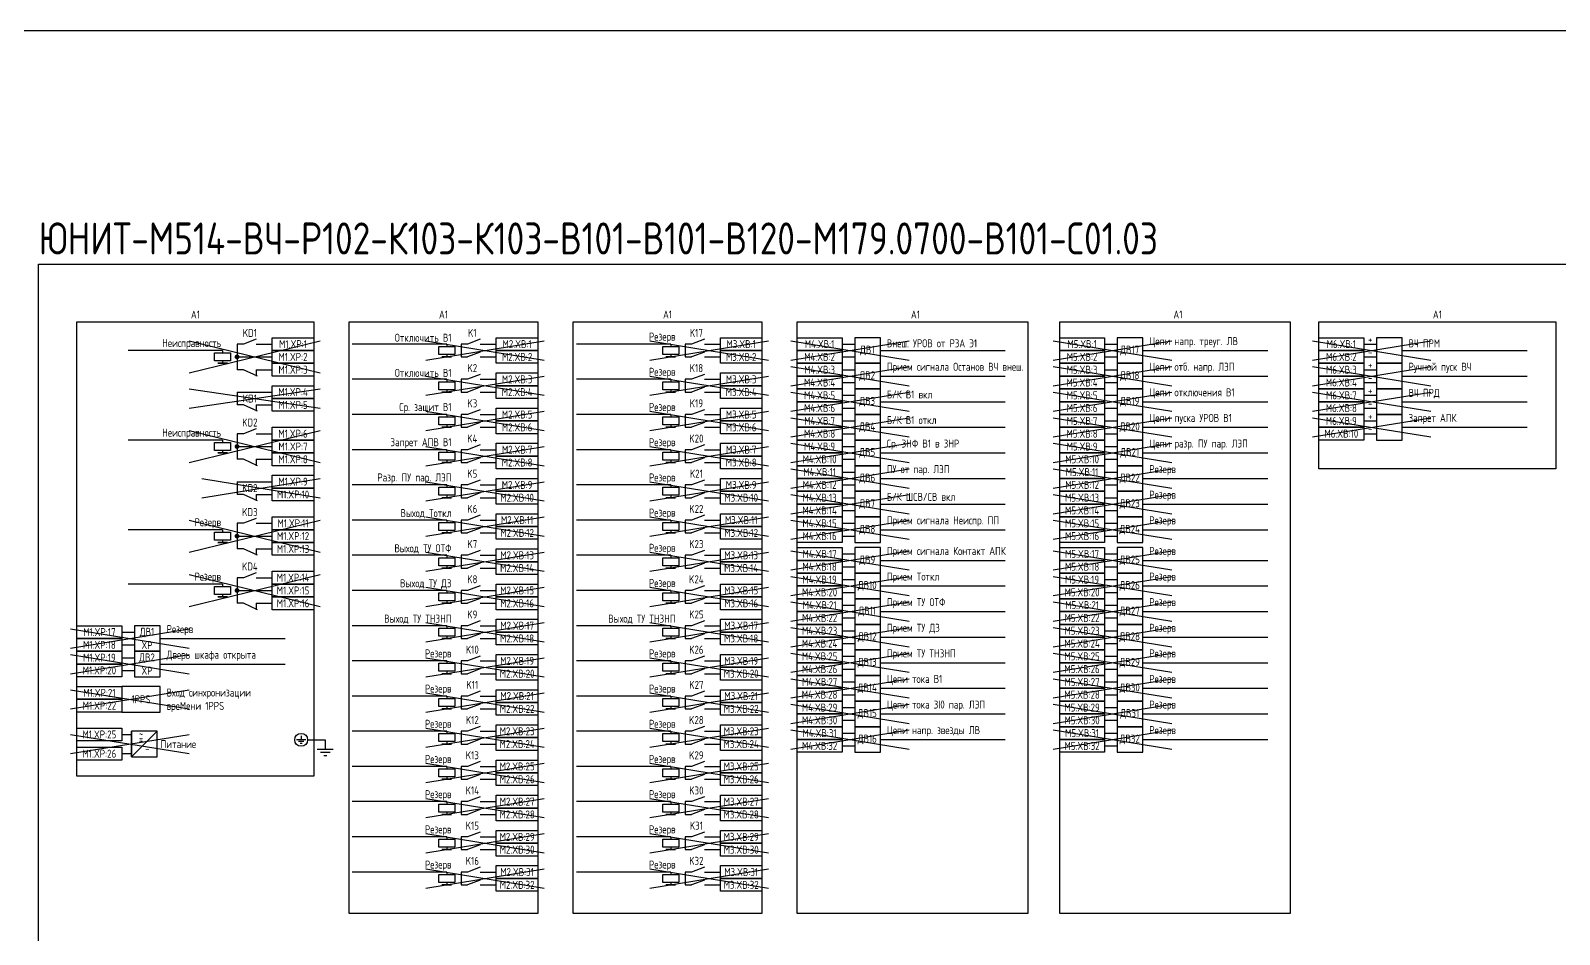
# Model space of a CAD drawing. Header units: millimetres. Extents: x -863 to 2106, y -90 to 586.
# Drawn here: x -2.5 to 475.1, y 303.5 to 586 of the extents above; entities that cross this region are included whole.
import ezdxf

# ---------------------------------------------------------------- set-up
doc = ezdxf.new("R2010")
doc.units = ezdxf.units.MM
doc.styles.add('Gost_type_A', font='GOST_0.TTF')

# ---------------------------------------------------------------- blocks, each defined once
blk = doc.blocks.new('POINT')
at = {"const_width": 0.75}
blk.add_lwpolyline([(-0.375, 0, 1), (0.375, 0, 1)], format="xyb", close=True, dxfattribs=at)

msp = doc.modelspace()

# ---------------------------------------------------------------- linework, layer by layer
at = {"color": 6}
for p, q in [((47, 489), (88, 479)), ((47, 479), (88, 489)), ((121, 489), (158, 483)), ((121, 483), (158, 489)), ((235, 489), (272, 483)), ((235, 483), (272, 489)), ((317, 489), (354, 483)), ((317, 483), (354, 489)), ((398, 489), (435, 483)), ((398, 483), (435, 489)), ((121, 478), (158, 472)), ((121, 472), (158, 478)), ((235, 481), (272, 475)), ((235, 475), (272, 481)), ((317, 481), (354, 475)), ((317, 475), (354, 481)), ((47, 474), (88, 468)), ((47, 468), (88, 474)), ((235, 473), (272, 467)), ((235, 467), (272, 473)), ((317, 473), (354, 467)), ((317, 467), (354, 473)), ((398, 473), (435, 467)), ((398, 467), (435, 473)), ((121, 467), (158, 461)), ((121, 461), (158, 467)), ((235, 465), (272, 459)), ((235, 459), (272, 465)), ((317, 465), (354, 459)), ((317, 459), (354, 465)), ((398, 465), (435, 459)), ((398, 459), (435, 465)), ((47, 461), (88, 451)), ((47, 451), (88, 461)), ((121, 456), (158, 450)), ((121, 450), (158, 456)), ((235, 457), (272, 451)), ((235, 451), (272, 457)), ((317, 457), (354, 451)), ((317, 451), (354, 457)), ((235, 449), (272, 443)), ((235, 443), (272, 449)), ((121, 445), (158, 439)), ((121, 439), (158, 445)), ((235, 441), (272, 435)), ((235, 435), (272, 441)), ((47, 433), (88, 423)), ((47, 423), (88, 433)), ((121, 434), (158, 428)), ((121, 428), (158, 434)), ((235, 433), (272, 427)), ((235, 427), (272, 433)), ((121, 423), (158, 417)), ((121, 417), (158, 423)), ((235, 423.42), (272, 417.42)), ((235, 417.42), (272, 423.42)), ((47, 416), (88, 406)), ((47, 406), (88, 416)), ((121, 412), (158, 406)), ((121, 406), (158, 412)), ((235, 415.42), (272, 409.42)), ((235, 409.42), (272, 415.42)), ((235, 407.42), (272, 401.42)), ((235, 401.42), (272, 407.42)), ((121, 401), (158, 395)), ((121, 395), (158, 401)), ((235, 399.42), (272, 393.42)), ((235, 393.42), (272, 399.42)), ((10, 391), (47, 385)), ((10, 385), (47, 391)), ((235, 391.42), (272, 385.42)), ((235, 385.42), (272, 391.42)), ((235, 383.42), (272, 377.42)), ((235, 377.42), (272, 383.42)), ((235, 375.42), (272, 369.42)), ((235, 369.42), (272, 375.42)), ((10, 366), (47, 360)), ((10, 360), (47, 366)), ((235, 367.42), (272, 361.42)), ((235, 361.42), (272, 367.42))]:
    msp.add_line(p, q, dxfattribs=at)
at = {"ltscale": 1.08}
for p, q in [((64, 488), (62, 488)), ((62, 488), (62, 480)), ((68, 488), (73, 488)), ((134, 488), (132, 488)), ((132, 488), (132, 484)), ((138, 488), (143, 488)), ((204, 488), (202, 488)), ((202, 488), (202, 484)), ((208, 488), (213, 488)), ((62, 484), (73, 484)), ((132, 484), (134, 484)), ((138, 484), (143, 484)), ((202, 484), (204, 484)), ((208, 484), (213, 484)), ((64, 480), (62, 480)), ((68, 480), (73, 480)), ((62, 473), (73, 473)), ((134, 477), (132, 477)), ((132, 477), (132, 473)), ((132, 473), (134, 473)), ((138, 477), (143, 477)), ((138, 473), (143, 473)), ((204, 477), (202, 477)), ((202, 477), (202, 473)), ((202, 473), (204, 473)), ((208, 477), (213, 477)), ((208, 473), (213, 473)), ((64, 469), (62, 469)), ((68, 469), (73, 469)), ((134, 466), (132, 466)), ((132, 466), (132, 462)), ((138, 466), (143, 466)), ((204, 466), (202, 466)), ((202, 466), (202, 462)), ((208, 466), (213, 466)), ((64, 460), (62, 460)), ((62, 460), (62, 452)), ((68, 460), (73, 460)), ((132, 462), (134, 462)), ((138, 462), (143, 462)), ((202, 462), (204, 462)), ((208, 462), (213, 462)), ((62, 456), (73, 456)), ((134, 455), (132, 455)), ((132, 455), (132, 451)), ((138, 455), (143, 455)), ((204, 455), (202, 455)), ((202, 455), (202, 451)), ((208, 455), (213, 455)), ((64, 452), (62, 452)), ((68, 452), (73, 452)), ((132, 451), (134, 451)), ((138, 451), (143, 451)), ((202, 451), (204, 451)), ((208, 451), (213, 451)), ((62, 445), (73, 445)), ((64, 441), (62, 441)), ((68, 441), (73, 441)), ((134, 444), (132, 444)), ((132, 444), (132, 440)), ((132, 440), (134, 440)), ((138, 444), (143, 444)), ((138, 440), (143, 440)), ((204, 444), (202, 444)), ((202, 444), (202, 440)), ((202, 440), (204, 440)), ((208, 444), (213, 444)), ((208, 440), (213, 440)), ((64, 432), (62, 432)), ((62, 432), (62, 424)), ((68, 432), (73, 432)), ((134, 433), (132, 433)), ((132, 433), (132, 429)), ((138, 433), (143, 433)), ((204, 433), (202, 433)), ((202, 433), (202, 429)), ((208, 433), (213, 433)), ((62, 428), (73, 428)), ((132, 429), (134, 429)), ((138, 429), (143, 429)), ((202, 429), (204, 429)), ((208, 429), (213, 429)), ((64, 424), (62, 424)), ((68, 424), (73, 424)), ((134, 422), (132, 422)), ((132, 422), (132, 418)), ((138, 422), (143, 422)), ((204, 422), (202, 422)), ((202, 422), (202, 418)), ((208, 422), (213, 422)), ((132, 418), (134, 418)), ((138, 418), (143, 418)), ((202, 418), (204, 418)), ((208, 418), (213, 418)), ((64, 415), (62, 415)), ((62, 415), (62, 407)), ((62, 411), (73, 411)), ((68, 415), (73, 415)), ((134, 411), (132, 411)), ((132, 411), (132, 407)), ((138, 411), (143, 411)), ((204, 411), (202, 411)), ((202, 411), (202, 407)), ((208, 411), (213, 411)), ((64, 407), (62, 407)), ((68, 407), (73, 407)), ((132, 407), (134, 407)), ((138, 407), (143, 407)), ((202, 407), (204, 407)), ((208, 407), (213, 407)), ((134, 400), (132, 400)), ((132, 400), (132, 396)), ((138, 400), (143, 400)), ((204, 400), (202, 400)), ((202, 400), (202, 396)), ((208, 400), (213, 400)), ((132, 396), (134, 396)), ((138, 396), (143, 396)), ((202, 396), (204, 396)), ((208, 396), (213, 396)), ((134, 389), (132, 389)), ((132, 389), (132, 385)), ((138, 389), (143, 389)), ((204, 389), (202, 389)), ((202, 389), (202, 385)), ((208, 389), (213, 389)), ((132, 385), (134, 385)), ((138, 385), (143, 385)), ((202, 385), (204, 385)), ((208, 385), (213, 385)), ((134, 378), (132, 378)), ((132, 378), (132, 374)), ((138, 378), (143, 378)), ((204, 378), (202, 378)), ((202, 378), (202, 374)), ((208, 378), (213, 378)), ((132, 374), (134, 374)), ((138, 374), (143, 374)), ((202, 374), (204, 374)), ((208, 374), (213, 374)), ((134, 367), (132, 367)), ((132, 367), (132, 363)), ((132, 363), (134, 363)), ((138, 367), (143, 367)), ((138, 363), (143, 363)), ((204, 367), (202, 367)), ((202, 367), (202, 363)), ((202, 363), (204, 363)), ((208, 367), (213, 367)), ((208, 363), (213, 363)), ((134, 356), (132, 356)), ((132, 356), (132, 352)), ((138, 356), (143, 356)), ((204, 356), (202, 356)), ((202, 356), (202, 352)), ((208, 356), (213, 356)), ((132, 352), (134, 352)), ((138, 352), (143, 352)), ((202, 352), (204, 352)), ((208, 352), (213, 352)), ((134, 345), (132, 345)), ((132, 345), (132, 341)), ((138, 345), (143, 345)), ((204, 345), (202, 345)), ((202, 345), (202, 341)), ((208, 345), (213, 345)), ((132, 341), (134, 341)), ((138, 341), (143, 341)), ((202, 341), (204, 341)), ((208, 341), (213, 341)), ((134, 334), (132, 334)), ((132, 334), (132, 330)), ((132, 330), (134, 330)), ((138, 334), (143, 334)), ((138, 330), (143, 330)), ((204, 334), (202, 334)), ((202, 334), (202, 330)), ((202, 330), (204, 330)), ((208, 334), (213, 334)), ((208, 330), (213, 330)), ((134, 323), (132, 323)), ((132, 323), (132, 319)), ((138, 323), (143, 323)), ((204, 323), (202, 323)), ((202, 323), (202, 319)), ((208, 323), (213, 323)), ((132, 319), (134, 319)), ((138, 319), (143, 319)), ((202, 319), (204, 319)), ((208, 319), (213, 319))]:
    msp.add_line(p, q, dxfattribs=at)
at = {"ltscale": 4.32}
for p, q in [((68, 489.5), (64, 488)), ((138, 489.5), (134, 488)), ((208, 489.5), (204, 488)), ((138, 485.5), (134, 484)), ((208, 485.5), (204, 484)), ((68.39, 478), (64, 480)), ((138, 478.5), (134, 477)), ((208, 478.5), (204, 477)), ((138, 474.5), (134, 473)), ((208, 474.5), (204, 473)), ((68.39, 467), (64, 469)), ((138, 467.5), (134, 466)), ((138, 463.5), (134, 462)), ((208, 467.5), (204, 466)), ((208, 463.5), (204, 462)), ((68, 461.5), (64, 460)), ((138, 456.5), (134, 455)), ((208, 456.5), (204, 455)), ((68.39, 450), (64, 452)), ((138, 452.5), (134, 451)), ((208, 452.5), (204, 451)), ((138, 445.5), (134, 444)), ((208, 445.5), (204, 444)), ((68.39, 439), (64, 441)), ((138, 441.5), (134, 440)), ((208, 441.5), (204, 440)), ((68, 433.5), (64, 432)), ((138, 434.5), (134, 433)), ((138, 430.5), (134, 429)), ((208, 434.5), (204, 433)), ((208, 430.5), (204, 429)), ((68.39, 422), (64, 424)), ((138, 423.5), (134, 422)), ((208, 423.5), (204, 422)), ((68, 416.5), (64, 415)), ((138, 419.5), (134, 418)), ((208, 419.5), (204, 418)), ((138, 412.5), (134, 411)), ((208, 412.5), (204, 411)), ((68.39, 405), (64, 407)), ((138, 408.5), (134, 407)), ((208, 408.5), (204, 407)), ((138, 401.5), (134, 400)), ((208, 401.5), (204, 400)), ((138, 397.5), (134, 396)), ((208, 397.5), (204, 396)), ((138, 390.5), (134, 389)), ((208, 390.5), (204, 389)), ((138, 386.5), (134, 385)), ((208, 386.5), (204, 385)), ((138, 379.5), (134, 378)), ((208, 379.5), (204, 378)), ((138, 375.5), (134, 374)), ((208, 375.5), (204, 374)), ((138, 368.5), (134, 367)), ((208, 368.5), (204, 367)), ((83.45, 364.32), (80.6, 364.32)), ((82.88, 363.75), (81.17, 363.75)), ((82.31, 363.18), (81.74, 363.18)), ((82.03, 365.6), (82.03, 364.32)), ((89.57, 364.32), (89.57, 361.32)), ((138, 364.5), (134, 363)), ((208, 364.5), (204, 363)), ((92.07, 361.32), (87.07, 361.32)), ((91.07, 360.32), (88.07, 360.32)), ((90.07, 359.32), (89.07, 359.32)), ((138, 357.5), (134, 356)), ((138, 353.5), (134, 352)), ((208, 357.5), (204, 356)), ((208, 353.5), (204, 352)), ((138, 346.5), (134, 345)), ((208, 346.5), (204, 345)), ((138, 342.5), (134, 341)), ((208, 342.5), (204, 341)), ((138, 335.5), (134, 334)), ((208, 335.5), (204, 334)), ((138, 331.5), (134, 330)), ((208, 331.5), (204, 330)), ((138, 324.5), (134, 323)), ((138, 320.5), (134, 319)), ((208, 324.5), (204, 323)), ((208, 320.5), (204, 319))]:
    msp.add_line(p, q, dxfattribs=at)
for p, q in [((127.5, 488), (98, 488)), ((127.5, 488), (127.5, 487.25)), ((197.5, 488), (168, 488)), ((197.5, 488), (197.5, 487.25)), ((251, 488), (255, 488)), ((333, 488), (337, 488)), ((414, 488), (418, 488)), ((57.5, 486), (28, 486)), ((57.5, 486), (57.5, 485.25)), ((57.5, 482.75), (57.5, 482)), ((127.5, 484.75), (127.5, 484)), ((197.5, 484.75), (197.5, 484)), ((251, 484), (255, 484)), ((263, 486), (302, 486)), ((333, 484), (337, 484)), ((345, 486), (384, 486)), ((414, 484), (418, 484)), ((426, 486), (465, 486)), ((68, 480), (68, 478)), ((251, 480), (255, 480)), ((263, 478), (302, 478)), ((333, 480), (337, 480)), ((345, 478), (384, 478)), ((414, 480), (418, 480)), ((426, 478), (465, 478)), ((62, 473), (62, 469)), ((127.5, 477), (98, 477)), ((127.5, 477), (127.5, 476.25)), ((127.5, 473.75), (127.5, 473)), ((197.5, 477), (168, 477)), ((197.5, 477), (197.5, 476.25)), ((197.5, 473.75), (197.5, 473)), ((251, 476), (255, 476)), ((333, 476), (337, 476)), ((414, 476), (418, 476)), ((68, 469), (68, 467)), ((251, 472), (255, 472)), ((263, 470), (302, 470)), ((333, 472), (337, 472)), ((345, 470), (384, 470)), ((414, 472), (418, 472)), ((426, 470), (465, 470)), ((127.5, 466), (98, 466)), ((127.5, 466), (127.5, 465.25)), ((197.5, 466), (168, 466)), ((197.5, 466), (197.5, 465.25)), ((251, 468), (255, 468)), ((251, 464), (255, 464)), ((333, 468), (337, 468)), ((333, 464), (337, 464)), ((414, 468), (418, 468)), ((414, 464), (418, 464)), ((127.5, 462.75), (127.5, 462)), ((197.5, 462.75), (197.5, 462)), ((251, 460), (255, 460)), ((263, 462), (302, 462)), ((333, 460), (337, 460)), ((345, 462), (384, 462)), ((414, 460), (418, 460)), ((426, 462), (465, 462)), ((57.5, 458), (28, 458)), ((57.5, 458), (57.5, 457.25)), ((57.5, 454.75), (57.5, 454)), ((127.5, 455), (98, 455)), ((127.5, 455), (127.5, 454.25)), ((197.5, 455), (168, 455)), ((197.5, 455), (197.5, 454.25)), ((251, 456), (255, 456)), ((263, 454), (302, 454)), ((333, 456), (337, 456)), ((345, 454), (384, 454)), ((68, 452), (68, 450)), ((127.5, 451.75), (127.5, 451)), ((197.5, 451.75), (197.5, 451)), ((251, 452), (255, 452)), ((333, 452), (337, 452)), ((62, 445), (62, 441)), ((251, 448), (255, 448)), ((263, 446), (302, 446)), ((333, 448), (337, 448)), ((345, 446), (384, 446)), ((68, 441), (68, 439)), ((127.5, 444), (98, 444)), ((127.5, 444), (127.5, 443.25)), ((127.5, 440.75), (127.5, 440)), ((197.5, 444), (168, 444)), ((197.5, 444), (197.5, 443.25)), ((197.5, 440.75), (197.5, 440)), ((251, 444), (255, 444)), ((251, 440), (255, 440)), ((333, 444), (337, 444)), ((333, 440), (337, 440)), ((251, 436), (255, 436)), ((263, 438), (302, 438)), ((333, 436), (337, 436)), ((345, 438), (384, 438)), ((57.5, 430), (28, 430)), ((57.5, 430), (57.5, 429.25)), ((127.5, 433), (98, 433)), ((127.5, 433), (127.5, 432.25)), ((197.5, 433), (168, 433)), ((197.5, 433), (197.5, 432.25)), ((251, 432), (255, 432)), ((263, 430), (302, 430)), ((333, 432), (337, 432)), ((345, 430), (384, 430)), ((57.5, 426.75), (57.5, 426)), ((127.5, 429.75), (127.5, 429)), ((197.5, 429.75), (197.5, 429)), ((251, 428), (255, 428)), ((333, 428), (337, 428)), ((68, 424), (68, 422)), ((127.5, 422), (98, 422)), ((127.5, 422), (127.5, 421.25)), ((197.5, 422), (168, 422)), ((197.5, 422), (197.5, 421.25)), ((251, 422.42), (255, 422.42)), ((263, 420.42), (302, 420.42)), ((333, 422.42), (337, 422.42)), ((345, 420.42), (384, 420.42)), ((127.5, 418.75), (127.5, 418)), ((197.5, 418.75), (197.5, 418)), ((251, 418.42), (255, 418.42)), ((333, 418.42), (337, 418.42)), ((57.5, 413), (28, 413)), ((57.5, 413), (57.5, 412.25)), ((127.5, 411), (98, 411)), ((127.5, 411), (127.5, 410.25)), ((197.5, 411), (168, 411)), ((197.5, 411), (197.5, 410.25)), ((251, 414.42), (255, 414.42)), ((263, 412.42), (302, 412.42)), ((333, 414.42), (337, 414.42)), ((345, 412.42), (384, 412.42)), ((57.5, 409.75), (57.5, 409)), ((68, 407), (68, 405)), ((127.5, 407.75), (127.5, 407)), ((197.5, 407.75), (197.5, 407)), ((251, 410.42), (255, 410.42)), ((251, 406.42), (255, 406.42)), ((333, 410.42), (337, 410.42)), ((333, 406.42), (337, 406.42)), ((251, 402.42), (255, 402.42)), ((263, 404.42), (302, 404.42)), ((333, 402.42), (337, 402.42)), ((345, 404.42), (384, 404.42)), ((26, 398), (30, 398)), ((127.5, 400), (98, 400)), ((127.5, 400), (127.5, 399.25)), ((127.5, 396.75), (127.5, 396)), ((197.5, 400), (168, 400)), ((197.5, 400), (197.5, 399.25)), ((197.5, 396.75), (197.5, 396)), ((251, 398.42), (255, 398.42)), ((333, 398.42), (337, 398.42)), ((26, 394), (30, 394)), ((38, 396), (77, 396)), ((251, 394.42), (255, 394.42)), ((263, 396.42), (302, 396.42)), ((333, 394.42), (337, 394.42)), ((345, 396.42), (384, 396.42)), ((26, 390), (30, 390)), ((38, 388), (77, 388)), ((127.5, 389), (98, 389)), ((127.5, 389), (127.5, 388.25)), ((197.5, 389), (168, 389)), ((197.5, 389), (197.5, 388.25)), ((251, 390.42), (255, 390.42)), ((263, 388.42), (302, 388.42)), ((333, 390.42), (337, 390.42)), ((345, 388.42), (384, 388.42)), ((26, 386), (30, 386)), ((127.5, 385.75), (127.5, 385)), ((197.5, 385.75), (197.5, 385)), ((251, 386.42), (255, 386.42)), ((251, 382.42), (255, 382.42)), ((333, 386.42), (337, 386.42)), ((333, 382.42), (337, 382.42)), ((127.5, 378), (98, 378)), ((127.5, 378), (127.5, 377.25)), ((197.5, 378), (168, 378)), ((197.5, 378), (197.5, 377.25)), ((251, 378.42), (255, 378.42)), ((263, 380.42), (302, 380.42)), ((333, 378.42), (337, 378.42)), ((345, 380.42), (384, 380.42)), ((127.5, 374.75), (127.5, 374)), ((197.5, 374.75), (197.5, 374)), ((251, 374.42), (255, 374.42)), ((333, 374.42), (337, 374.42)), ((251, 370.42), (255, 370.42)), ((263, 372.42), (302, 372.42)), ((333, 370.42), (337, 370.42)), ((345, 372.42), (384, 372.42)), ((29, 359), (29, 367)), ((29, 359), (37, 367)), ((84.05, 364.32), (89.57, 364.32)), ((127.5, 367), (98, 367)), ((127.5, 367), (127.5, 366.25)), ((127.5, 363.75), (127.5, 363)), ((197.5, 367), (168, 367)), ((197.5, 367), (197.5, 366.25)), ((197.5, 363.75), (197.5, 363)), ((251, 366.42), (255, 366.42)), ((263, 364.42), (302, 364.42)), ((333, 366.42), (337, 366.42)), ((345, 364.42), (384, 364.42)), ((251, 362.42), (255, 362.42)), ((333, 362.42), (337, 362.42)), ((127.5, 356), (98, 356)), ((127.5, 356), (127.5, 355.25)), ((197.5, 356), (168, 356)), ((197.5, 356), (197.5, 355.25)), ((127.5, 352.75), (127.5, 352)), ((197.5, 352.75), (197.5, 352)), ((127.5, 345), (98, 345)), ((127.5, 345), (127.5, 344.25)), ((197.5, 345), (168, 345)), ((197.5, 345), (197.5, 344.25)), ((127.5, 341.75), (127.5, 341)), ((197.5, 341.75), (197.5, 341)), ((127.5, 334), (98, 334)), ((127.5, 334), (127.5, 333.25)), ((127.5, 330.75), (127.5, 330)), ((197.5, 334), (168, 334)), ((197.5, 334), (197.5, 333.25)), ((197.5, 330.75), (197.5, 330)), ((127.5, 323), (98, 323)), ((127.5, 323), (127.5, 322.25)), ((197.5, 323), (168, 323)), ((197.5, 323), (197.5, 322.25)), ((127.5, 319.75), (127.5, 319)), ((197.5, 319.75), (197.5, 319))]:
    msp.add_line(p, q)
at = {"color": 114, "true_color": 0x139b48}
for p, q in [((191, 489), (228, 483)), ((191, 483), (228, 489)), ((191, 478), (228, 472)), ((191, 472), (228, 478)), ((398, 481), (435, 475)), ((398, 475), (435, 481)), ((191, 467), (228, 461)), ((191, 461), (228, 467)), ((191, 456), (228, 450)), ((191, 450), (228, 456)), ((317, 449), (354, 443)), ((317, 443), (354, 449)), ((51, 446), (88, 440)), ((51, 440), (88, 446)), ((191, 445), (228, 439)), ((191, 439), (228, 445)), ((317, 441), (354, 435)), ((317, 435), (354, 441)), ((191, 434), (228, 428)), ((191, 428), (228, 434)), ((317, 433), (354, 427)), ((317, 427), (354, 433)), ((191, 423), (228, 417)), ((191, 417), (228, 423)), ((317, 423.42), (354, 417.42)), ((317, 417.42), (354, 423.42)), ((191, 412), (228, 406)), ((191, 406), (228, 412)), ((317, 415.42), (354, 409.42)), ((317, 409.42), (354, 415.42)), ((317, 407.42), (354, 401.42)), ((317, 401.42), (354, 407.42)), ((10, 399), (47, 393)), ((10, 393), (47, 399)), ((191, 401), (228, 395)), ((191, 395), (228, 401)), ((317, 399.42), (354, 393.42)), ((317, 393.42), (354, 399.42)), ((121, 390), (158, 384)), ((121, 384), (158, 390)), ((191, 390), (228, 384)), ((191, 384), (228, 390)), ((317, 391.42), (354, 385.42)), ((317, 385.42), (354, 391.42)), ((317, 383.42), (354, 377.42)), ((317, 377.42), (354, 383.42)), ((10, 380), (47, 374)), ((10, 374), (47, 380)), ((121, 379), (158, 373)), ((121, 373), (158, 379)), ((191, 379), (228, 373)), ((191, 373), (228, 379)), ((317, 375.42), (354, 369.42)), ((317, 369.42), (354, 375.42)), ((121, 368), (158, 362)), ((121, 362), (158, 368)), ((191, 368), (228, 362)), ((191, 362), (228, 368)), ((317, 367.42), (354, 361.42)), ((317, 361.42), (354, 367.42)), ((121, 357), (158, 351)), ((121, 351), (158, 357)), ((191, 357), (228, 351)), ((191, 351), (228, 357)), ((121, 346), (158, 340)), ((121, 340), (158, 346)), ((191, 346), (228, 340)), ((191, 340), (228, 346)), ((121, 335), (158, 329)), ((121, 329), (158, 335)), ((191, 335), (228, 329)), ((191, 329), (228, 335)), ((121, 324), (158, 318)), ((121, 318), (158, 324)), ((191, 324), (228, 318)), ((191, 318), (228, 324))]:
    msp.add_line(p, q, dxfattribs=at)
at = {"ltscale": 4}
for p, q in [((26, 366), (29, 366)), ((26, 360), (29, 360))]:
    msp.add_line(p, q, dxfattribs=at)
for points in [[(-863, 586), (2106, 586), (2106, -90), (-863, -90)], [(0, 513), (801, 513), (801, 297), (0, 297)], [(12, 495), (86, 495), (86, 353), (12, 353)], [(97, 495), (156, 495), (156, 310), (97, 310)], [(167, 495), (226, 495), (226, 310), (167, 310)], [(237, 495), (309, 495), (309, 310), (237, 310)], [(319, 495), (391, 495), (391, 310), (319, 310)], [(400, 495), (474, 495), (474, 449), (400, 449)], [(73, 490), (86, 490), (86, 486), (73, 486)], [(130, 487.25), (130, 484.75), (125, 484.75), (125, 487.25)], [(143, 490), (156, 490), (156, 486), (143, 486)], [(200, 487.25), (200, 484.75), (195, 484.75), (195, 487.25)], [(213, 490), (226, 490), (226, 486), (213, 486)], [(237, 490), (251, 490), (251, 486), (237, 486)], [(319, 490), (333, 490), (333, 486), (319, 486)], [(400, 490), (414, 490), (414, 486), (400, 486)], [(60, 485.25), (60, 482.75), (55, 482.75), (55, 485.25)], [(73, 486), (86, 486), (86, 482), (73, 482)], [(129, 484), (126, 484)], [(143, 486), (156, 486), (156, 482), (143, 482)], [(199, 484), (196, 484)], [(213, 486), (226, 486), (226, 482), (213, 482)], [(237, 486), (251, 486), (251, 482), (237, 482)], [(319, 486), (333, 486), (333, 482), (319, 482)], [(400, 486), (414, 486), (414, 482), (400, 482)], [(59, 482), (56, 482)], [(73, 482), (86, 482), (86, 478), (73, 478)], [(143, 479), (156, 479), (156, 475), (143, 475)], [(213, 479), (226, 479), (226, 475), (213, 475)], [(237, 482), (251, 482), (251, 478), (237, 478)], [(237, 478), (251, 478), (251, 474), (237, 474)], [(319, 482), (333, 482), (333, 478), (319, 478)], [(319, 478), (333, 478), (333, 474), (319, 474)], [(400, 482), (414, 482), (414, 478), (400, 478)], [(400, 478), (414, 478), (414, 474), (400, 474)], [(73, 475), (86, 475), (86, 471), (73, 471)], [(130, 476.25), (130, 473.75), (125, 473.75), (125, 476.25)], [(129, 473), (126, 473)], [(143, 475), (156, 475), (156, 471), (143, 471)], [(200, 476.25), (200, 473.75), (195, 473.75), (195, 476.25)], [(199, 473), (196, 473)], [(213, 475), (226, 475), (226, 471), (213, 471)], [(237, 474), (251, 474), (251, 470), (237, 470)], [(319, 474), (333, 474), (333, 470), (319, 470)], [(400, 474), (414, 474), (414, 470), (400, 470)], [(73, 471), (86, 471), (86, 467), (73, 467)], [(237, 470), (251, 470), (251, 466), (237, 466)], [(319, 470), (333, 470), (333, 466), (319, 466)], [(400, 470), (414, 470), (414, 466), (400, 466)], [(130, 465.25), (130, 462.75), (125, 462.75), (125, 465.25)], [(143, 468), (156, 468), (156, 464), (143, 464)], [(143, 464), (156, 464), (156, 460), (143, 460)], [(200, 465.25), (200, 462.75), (195, 462.75), (195, 465.25)], [(213, 468), (226, 468), (226, 464), (213, 464)], [(213, 464), (226, 464), (226, 460), (213, 460)], [(237, 466), (251, 466), (251, 462), (237, 462)], [(319, 466), (333, 466), (333, 462), (319, 462)], [(400, 466), (414, 466), (414, 462), (400, 462)], [(73, 462), (86, 462), (86, 458), (73, 458)], [(129, 462), (126, 462)], [(199, 462), (196, 462)], [(237, 462), (251, 462), (251, 458), (237, 458)], [(319, 462), (333, 462), (333, 458), (319, 458)], [(400, 462), (414, 462), (414, 458), (400, 458)], [(60, 457.25), (60, 454.75), (55, 454.75), (55, 457.25)], [(59, 454), (56, 454)], [(73, 458), (86, 458), (86, 454), (73, 454)], [(73, 454), (86, 454), (86, 450), (73, 450)], [(130, 454.25), (130, 451.75), (125, 451.75), (125, 454.25)], [(143, 457), (156, 457), (156, 453), (143, 453)], [(200, 454.25), (200, 451.75), (195, 451.75), (195, 454.25)], [(213, 457), (226, 457), (226, 453), (213, 453)], [(237, 458), (251, 458), (251, 454), (237, 454)], [(237, 454), (251, 454), (251, 450), (237, 450)], [(319, 458), (333, 458), (333, 454), (319, 454)], [(319, 454), (333, 454), (333, 450), (319, 450)], [(129, 451), (126, 451)], [(143, 453), (156, 453), (156, 449), (143, 449)], [(199, 451), (196, 451)], [(213, 453), (226, 453), (226, 449), (213, 449)], [(237, 450), (251, 450), (251, 446), (237, 446)], [(319, 450), (333, 450), (333, 446), (319, 446)], [(73, 447), (86, 447), (86, 443), (73, 443)], [(143, 446), (156, 446), (156, 442), (143, 442)], [(213, 446), (226, 446), (226, 442), (213, 442)], [(237, 446), (251, 446), (251, 442), (237, 442)], [(319, 446), (333, 446), (333, 442), (319, 442)], [(73, 443), (86, 443), (86, 439), (73, 439)], [(130, 443.25), (130, 440.75), (125, 440.75), (125, 443.25)], [(129, 440), (126, 440)], [(143, 442), (156, 442), (156, 438), (143, 438)], [(200, 443.25), (200, 440.75), (195, 440.75), (195, 443.25)], [(199, 440), (196, 440)], [(213, 442), (226, 442), (226, 438), (213, 438)], [(237, 442), (251, 442), (251, 438), (237, 438)], [(319, 442), (333, 442), (333, 438), (319, 438)], [(143, 435), (156, 435), (156, 431), (143, 431)], [(213, 435), (226, 435), (226, 431), (213, 431)], [(237, 438), (251, 438), (251, 434), (237, 434)], [(319, 438), (333, 438), (333, 434), (319, 434)], [(73, 434), (86, 434), (86, 430), (73, 430)], [(73, 430), (86, 430), (86, 426), (73, 426)], [(130, 432.25), (130, 429.75), (125, 429.75), (125, 432.25)], [(143, 431), (156, 431), (156, 427), (143, 427)], [(200, 432.25), (200, 429.75), (195, 429.75), (195, 432.25)], [(213, 431), (226, 431), (226, 427), (213, 427)], [(237, 434), (251, 434), (251, 430), (237, 430)], [(237, 430), (251, 430), (251, 426), (237, 426)], [(319, 434), (333, 434), (333, 430), (319, 430)], [(319, 430), (333, 430), (333, 426), (319, 426)], [(60, 429.25), (60, 426.75), (55, 426.75), (55, 429.25)], [(59, 426), (56, 426)], [(73, 426), (86, 426), (86, 422), (73, 422)], [(129, 429), (126, 429)], [(199, 429), (196, 429)], [(130, 421.25), (130, 418.75), (125, 418.75), (125, 421.25)], [(143, 424), (156, 424), (156, 420), (143, 420)], [(200, 421.25), (200, 418.75), (195, 418.75), (195, 421.25)], [(213, 424), (226, 424), (226, 420), (213, 420)], [(237, 424.42), (251, 424.42), (251, 420.42), (237, 420.42)], [(237, 420.42), (251, 420.42), (251, 416.42), (237, 416.42)], [(319, 424.42), (333, 424.42), (333, 420.42), (319, 420.42)], [(319, 420.42), (333, 420.42), (333, 416.42), (319, 416.42)], [(73, 417), (86, 417), (86, 413), (73, 413)], [(129, 418), (126, 418)], [(143, 420), (156, 420), (156, 416), (143, 416)], [(199, 418), (196, 418)], [(213, 420), (226, 420), (226, 416), (213, 416)], [(237, 416.42), (251, 416.42), (251, 412.42), (237, 412.42)], [(319, 416.42), (333, 416.42), (333, 412.42), (319, 412.42)], [(60, 412.25), (60, 409.75), (55, 409.75), (55, 412.25)], [(73, 413), (86, 413), (86, 409), (73, 409)], [(143, 413), (156, 413), (156, 409), (143, 409)], [(213, 413), (226, 413), (226, 409), (213, 409)], [(237, 412.42), (251, 412.42), (251, 408.42), (237, 408.42)], [(319, 412.42), (333, 412.42), (333, 408.42), (319, 408.42)], [(59, 409), (56, 409)], [(73, 409), (86, 409), (86, 405), (73, 405)], [(130, 410.25), (130, 407.75), (125, 407.75), (125, 410.25)], [(129, 407), (126, 407)], [(143, 409), (156, 409), (156, 405), (143, 405)], [(200, 410.25), (200, 407.75), (195, 407.75), (195, 410.25)], [(199, 407), (196, 407)], [(213, 409), (226, 409), (226, 405), (213, 405)], [(237, 408.42), (251, 408.42), (251, 404.42), (237, 404.42)], [(319, 408.42), (333, 408.42), (333, 404.42), (319, 404.42)], [(143, 402), (156, 402), (156, 398), (143, 398)], [(213, 402), (226, 402), (226, 398), (213, 398)], [(237, 404.42), (251, 404.42), (251, 400.42), (237, 400.42)], [(319, 404.42), (333, 404.42), (333, 400.42), (319, 400.42)], [(12, 400), (26, 400), (26, 396), (12, 396)], [(130, 399.25), (130, 396.75), (125, 396.75), (125, 399.25)], [(143, 398), (156, 398), (156, 394), (143, 394)], [(200, 399.25), (200, 396.75), (195, 396.75), (195, 399.25)], [(213, 398), (226, 398), (226, 394), (213, 394)], [(237, 400.42), (251, 400.42), (251, 396.42), (237, 396.42)], [(319, 400.42), (333, 400.42), (333, 396.42), (319, 396.42)], [(12, 396), (26, 396), (26, 392), (12, 392)], [(12, 392), (26, 392), (26, 388), (12, 388)], [(129, 396), (126, 396)], [(199, 396), (196, 396)], [(237, 396.42), (251, 396.42), (251, 392.42), (237, 392.42)], [(237, 392.42), (251, 392.42), (251, 388.42), (237, 388.42)], [(319, 396.42), (333, 396.42), (333, 392.42), (319, 392.42)], [(319, 392.42), (333, 392.42), (333, 388.42), (319, 388.42)], [(12, 388), (26, 388), (26, 384), (12, 384)], [(130, 388.25), (130, 385.75), (125, 385.75), (125, 388.25)], [(143, 391), (156, 391), (156, 387), (143, 387)], [(143, 387), (156, 387), (156, 383), (143, 383)], [(200, 388.25), (200, 385.75), (195, 385.75), (195, 388.25)], [(213, 391), (226, 391), (226, 387), (213, 387)], [(213, 387), (226, 387), (226, 383), (213, 383)], [(237, 388.42), (251, 388.42), (251, 384.42), (237, 384.42)], [(319, 388.42), (333, 388.42), (333, 384.42), (319, 384.42)], [(129, 385), (126, 385)], [(199, 385), (196, 385)], [(237, 384.42), (251, 384.42), (251, 380.42), (237, 380.42)], [(319, 384.42), (333, 384.42), (333, 380.42), (319, 380.42)], [(12, 381), (26, 381), (26, 377), (12, 377)], [(143, 380), (156, 380), (156, 376), (143, 376)], [(213, 380), (226, 380), (226, 376), (213, 376)], [(237, 380.42), (251, 380.42), (251, 376.42), (237, 376.42)], [(319, 380.42), (333, 380.42), (333, 376.42), (319, 376.42)], [(12, 377), (26, 377), (26, 373), (12, 373)], [(130, 377.25), (130, 374.75), (125, 374.75), (125, 377.25)], [(129, 374), (126, 374)], [(143, 376), (156, 376), (156, 372), (143, 372)], [(200, 377.25), (200, 374.75), (195, 374.75), (195, 377.25)], [(199, 374), (196, 374)], [(213, 376), (226, 376), (226, 372), (213, 372)], [(237, 376.42), (251, 376.42), (251, 372.42), (237, 372.42)], [(319, 376.42), (333, 376.42), (333, 372.42), (319, 372.42)], [(12, 368), (26, 368), (26, 364), (12, 364)], [(143, 369), (156, 369), (156, 365), (143, 365)], [(213, 369), (226, 369), (226, 365), (213, 365)], [(237, 372.42), (251, 372.42), (251, 368.42), (237, 368.42)], [(237, 368.42), (251, 368.42), (251, 364.42), (237, 364.42)], [(319, 372.42), (333, 372.42), (333, 368.42), (319, 368.42)], [(319, 368.42), (333, 368.42), (333, 364.42), (319, 364.42)], [(130, 366.25), (130, 363.75), (125, 363.75), (125, 366.25)], [(129, 363), (126, 363)], [(143, 365), (156, 365), (156, 361), (143, 361)], [(200, 366.25), (200, 363.75), (195, 363.75), (195, 366.25)], [(199, 363), (196, 363)], [(213, 365), (226, 365), (226, 361), (213, 361)], [(237, 364.42), (251, 364.42), (251, 360.42), (237, 360.42)], [(319, 364.42), (333, 364.42), (333, 360.42), (319, 360.42)], [(12, 362), (26, 362), (26, 358), (12, 358)], [(130, 355.25), (130, 352.75), (125, 352.75), (125, 355.25)], [(143, 358), (156, 358), (156, 354), (143, 354)], [(143, 354), (156, 354), (156, 350), (143, 350)], [(200, 355.25), (200, 352.75), (195, 352.75), (195, 355.25)], [(213, 358), (226, 358), (226, 354), (213, 354)], [(213, 354), (226, 354), (226, 350), (213, 350)], [(129, 352), (126, 352)], [(199, 352), (196, 352)], [(130, 344.25), (130, 341.75), (125, 341.75), (125, 344.25)], [(143, 347), (156, 347), (156, 343), (143, 343)], [(200, 344.25), (200, 341.75), (195, 341.75), (195, 344.25)], [(213, 347), (226, 347), (226, 343), (213, 343)], [(129, 341), (126, 341)], [(143, 343), (156, 343), (156, 339), (143, 339)], [(199, 341), (196, 341)], [(213, 343), (226, 343), (226, 339), (213, 339)], [(143, 336), (156, 336), (156, 332), (143, 332)], [(213, 336), (226, 336), (226, 332), (213, 332)], [(130, 333.25), (130, 330.75), (125, 330.75), (125, 333.25)], [(129, 330), (126, 330)], [(143, 332), (156, 332), (156, 328), (143, 328)], [(200, 333.25), (200, 330.75), (195, 330.75), (195, 333.25)], [(199, 330), (196, 330)], [(213, 332), (226, 332), (226, 328), (213, 328)], [(143, 325), (156, 325), (156, 321), (143, 321)], [(213, 325), (226, 325), (226, 321), (213, 321)], [(130, 322.25), (130, 319.75), (125, 319.75), (125, 322.25)], [(143, 321), (156, 321), (156, 317), (143, 317)], [(200, 322.25), (200, 319.75), (195, 319.75), (195, 322.25)], [(213, 321), (226, 321), (226, 317), (213, 317)], [(129, 319), (126, 319)], [(199, 319), (196, 319)]]:
    msp.add_lwpolyline(points, close=True)
for points in [[(255, 482), (263, 482), (263, 490), (255, 490)], [(337, 482), (345, 482), (345, 490), (337, 490)], [(418, 482), (426, 482), (426, 490), (418, 490)], [(255, 474), (263, 474), (263, 482), (255, 482)], [(337, 474), (345, 474), (345, 482), (337, 482)], [(418, 474), (426, 474), (426, 482), (418, 482)], [(255, 466), (263, 466), (263, 474), (255, 474)], [(337, 466), (345, 466), (345, 474), (337, 474)], [(418, 466), (426, 466), (426, 474), (418, 474)], [(255, 458), (263, 458), (263, 466), (255, 466)], [(337, 458), (345, 458), (345, 466), (337, 466)], [(418, 458), (426, 458), (426, 466), (418, 466)], [(255, 450), (263, 450), (263, 458), (255, 458)], [(337, 450), (345, 450), (345, 458), (337, 458)], [(255, 442), (263, 442), (263, 450), (255, 450)], [(337, 442), (345, 442), (345, 450), (337, 450)], [(255, 434), (263, 434), (263, 442), (255, 442)], [(337, 434), (345, 434), (345, 442), (337, 442)], [(255, 426), (263, 426), (263, 434), (255, 434)], [(337, 426), (345, 426), (345, 434), (337, 434)], [(255, 416.42), (263, 416.42), (263, 424.42), (255, 424.42)], [(337, 416.42), (345, 416.42), (345, 424.42), (337, 424.42)], [(255, 408.42), (263, 408.42), (263, 416.42), (255, 416.42)], [(337, 408.42), (345, 408.42), (345, 416.42), (337, 416.42)], [(255, 400.42), (263, 400.42), (263, 408.42), (255, 408.42)], [(337, 400.42), (345, 400.42), (345, 408.42), (337, 408.42)], [(30, 392), (38, 392), (38, 400), (30, 400)], [(255, 392.42), (263, 392.42), (263, 400.42), (255, 400.42)], [(337, 392.42), (345, 392.42), (345, 400.42), (337, 400.42)], [(30, 384), (38, 384), (38, 392), (30, 392)], [(255, 384.42), (263, 384.42), (263, 392.42), (255, 392.42)], [(337, 384.42), (345, 384.42), (345, 392.42), (337, 392.42)], [(255, 376.42), (263, 376.42), (263, 384.42), (255, 384.42)], [(337, 376.42), (345, 376.42), (345, 384.42), (337, 384.42)], [(26, 373), (38, 373), (38, 381), (26, 381)], [(255, 368.42), (263, 368.42), (263, 376.42), (255, 376.42)], [(337, 368.42), (345, 368.42), (345, 376.42), (337, 376.42)], [(255, 360.42), (263, 360.42), (263, 368.42), (255, 368.42)], [(337, 360.42), (345, 360.42), (345, 368.42), (337, 368.42)], [(29, 359), (37, 359), (37, 367), (29, 367)]]:
    msp.add_lwpolyline(points, close=True, dxfattribs=at)
msp.add_circle((82.03, 364.32), 2.02)

# ---------------------------------------------------------------- block references
for p in [(62, 484), (62, 456), (62, 428), (62, 411)]:
    msp.add_blockref('POINT', p)

# ---------------------------------------------------------------- texts
at = {"style": 'Gost_type_A'}
for s, insert, char_height, width, attachment_point, line_spacing_factor in [('ЮНИТ-М514-ВЧ-Р102-К103-К103-В101-В101-В120-М179.0700-В101-С01.03', (0, 516), 10, 855, 7, 0.9), ('A1', (49, 496), 2.5, 74.0002, 8, 0.9), ('A1', (126.5, 496), 2.5, 59, 8, 0.9), ('A1', (196.5, 496), 2.5, 59, 8, 0.9), ('A1', (273.94, 496), 2.5, 73.8762, 8, 0.9), ('A1', (355.94, 496), 2.5, 73.8762, 8, 0.9), ('A1', (437, 496), 2.5, 74.0002, 8, 0.9), ('Неисправность', (57, 488), 2.5, 37, 6, 0.8), ('Резерв', (57, 432), 2.5, 37, 6, 0.8), ('Резерв', (57, 415), 2.5, 37, 6, 0.8)]:
    msp.add_mtext(s, dxfattribs=dict(at, insert=insert, char_height=char_height, width=width, attachment_point=attachment_point, line_spacing_factor=line_spacing_factor))
at = {"char_height": 2.5, "style": 'Gost_type_A'}
for s, insert, width, attachment_point in [('KD1', (66, 491.5), 8, 5), ('K1', (135.5, 491.5), 5, 5), ('K17', (205.5, 491.5), 5, 5), ('M1.XP:1', (79.5, 488), 13, 5), ('Отключить В1', (129, 490), 31.0015, 6), ('M2.XВ:1', (149.5, 488), 13, 5), ('Резерв', (199, 490), 31.0015, 6), ('M3.XВ:1', (219.5, 488), 13, 5), ('M4.XВ:1', (244, 488), 14, 5), ('ДВ1', (258.88, 486), 7.7588, 5), ('Внеш. УРОВ от РЗА Э1', (265, 487), 30.8621, 7), ('M5.XВ:1', (326, 488), 14, 5), ('ДВ17', (340.88, 486), 7.7588, 5), ('Цепи напр. треуг. ЛВ', (347, 487), 30.8621, 7), ('M6.XВ:1', (407, 488), 14, 5), ('+', (416, 489.5), 4, 5), ('ВЧ ПРM', (428, 487), 30.8621, 7), ('M1.XP:2', (79.5, 484), 13, 5), ('M2.XВ:2', (149.5, 484), 13, 5), ('M3.XВ:2', (219.5, 484), 13, 5), ('M4.XВ:2', (244, 484), 14, 5), ('M5.XВ:2', (326, 484), 14, 5), ('M6.XВ:2', (407, 484), 14, 5), ('-', (416, 485.5), 4, 5), ('M1.XP:3', (79.5, 480), 13, 5), ('Отключить В1', (129, 479), 31.0015, 6), ('K2', (135.5, 480.5), 5, 5), ('M2.XВ:3', (149.5, 477), 13, 5), ('Резерв', (199, 479), 31.0015, 6), ('K18', (205.5, 480.5), 5, 5), ('M3.XВ:3', (219.5, 477), 13, 5), ('M4.XВ:3', (244, 480), 14, 5), ('ДВ2', (258.88, 478), 7.7588, 5), ('Прием сигнала Останов ВЧ внеш.', (265, 479), 44.8565, 7), ('M5.XВ:3', (326, 480), 14, 5), ('ДВ18', (340.88, 478), 7.7588, 5), ('Цепи отб. напр. ЛЭП', (347, 479), 44.8565, 7), ('M6.XВ:3', (407, 480), 14, 5), ('+', (416, 481.5), 4, 5), ('Ручной пуск ВЧ', (428, 479), 44.8565, 7), ('M1.XP:4', (79.5, 473), 13, 5), ('M2.XВ:4', (149.5, 473), 13, 5), ('M3.XВ:4', (219.5, 473), 13, 5), ('M4.XВ:4', (244, 476), 14, 5), ('M4.XВ:5', (244, 472), 14, 5), ('Б/К В1 вкл', (265, 471), 27.8465, 7), ('M5.XВ:4', (326, 476), 14, 5), ('M5.XВ:5', (326, 472), 14, 5), ('Цепи отключения В1', (347, 471), 27.8465, 7), ('M6.XВ:4', (407, 476), 14, 5), ('M6.XВ:7', (407, 472), 14, 5), ('-', (416, 477.5), 4, 5), ('+', (416, 473.5), 4, 5), ('ВЧ ПРД', (428, 471), 27.8465, 7), ('KD1', (66, 471), 8, 5), ('M1.XP:5', (79.5, 469), 13, 5), ('Ср. защит В1', (129, 468), 31.0015, 6), ('K3', (135.5, 469.5), 5, 5), ('Резерв', (199, 468), 31.0015, 6), ('K19', (205.5, 469.5), 5, 5), ('M4.XВ:6', (244, 468), 14, 5), ('ДВ3', (258.88, 470), 7.7588, 5), ('M5.XВ:6', (326, 468), 14, 5), ('ДВ19', (340.88, 470), 7.7588, 5), ('M6.XВ:8', (407, 468), 14, 5), ('-', (416, 469.5), 4, 5), ('KD2', (66, 463.5), 8, 5), ('M2.XВ:5', (149.5, 466), 13, 5), ('M3.XВ:5', (219.5, 466), 13, 5), ('M4.XВ:7', (244, 464), 14, 5), ('ДВ4', (258.88, 462), 7.7588, 5), ('Б/К В1 откл', (265, 463), 27.8465, 7), ('M5.XВ:7', (326, 464), 14, 5), ('ДВ20', (340.88, 462), 7.7588, 5), ('Цепи пуска УРОВ В1', (347, 463), 27.8465, 7), ('M6.XВ:9', (407, 464), 14, 5), ('+', (416, 465.5), 4, 5), ('Запрет АПК', (428, 463), 27.8465, 7), ('M1.XP:6', (79.5, 460), 13, 5), ('Запрет АПВ В1', (129, 457), 31.0015, 6), ('K4', (135.5, 458.5), 5, 5), ('M2.XВ:6', (149.5, 462), 13, 5), ('Резерв', (199, 457), 31.0015, 6), ('K20', (205.5, 458.5), 5, 5), ('M3.XВ:6', (219.5, 462), 13, 5), ('M4.XВ:8', (244, 460), 14, 5), ('M5.XВ:8', (326, 460), 14, 5), ('M6.XВ:10', (407, 460), 14, 5), ('-', (416, 461.5), 4, 5), ('M1.XP:7', (79.5, 456), 13, 5), ('M2.XВ:7', (149.5, 455), 13, 5), ('M3.XВ:7', (219.5, 455), 13, 5), ('M4.XВ:9', (244, 456), 14, 5), ('ДВ5', (258.88, 454), 7.7588, 5), ('Ср. ЗНФ В1 в ЗНР', (265, 455), 27.8465, 7), ('M5.XВ:9', (326, 456), 14, 5), ('ДВ21', (340.88, 454), 7.7588, 5), ('Цепи разр. ПУ пар. ЛЭП', (347, 455), 32.328, 7), ('M1.XP:8', (79.5, 452), 13, 5), ('M2.XВ:8', (149.5, 451), 13, 5), ('M3.XВ:8', (219.5, 451), 13, 5), ('M4.XВ:10', (244, 452), 14, 5), ('M4.XВ:11', (244, 448), 14, 5), ('ПУ от пар. ЛЭП', (265, 447), 27.8465, 7), ('M5.XВ:10', (326, 452), 14, 5), ('M5.XВ:11', (326, 448), 14, 5), ('Резерв', (347, 447), 27.8465, 7), ('KD2', (66, 443), 8, 5), ('M1.XP:9', (79.5, 445), 13, 5), ('Разр. ПУ пар. ЛЭП', (129, 446), 31.0015, 6), ('K5', (135.5, 447.5), 5, 5), ('M2.XВ:9', (149.5, 444), 13, 5), ('Резерв', (199, 446), 31.0015, 6), ('K21', (205.5, 447.5), 5, 5), ('M3.XВ:9', (219.5, 444), 13, 5), ('M4.XВ:12', (244, 444), 14, 5), ('ДВ6', (258.88, 446), 7.7588, 5), ('M5.XВ:12', (326, 444), 14, 5), ('ДВ22', (340.88, 446), 7.7588, 5), ('M1.XP:10', (79.5, 441), 13, 5), ('M2.XВ:10', (149.5, 440), 13, 5), ('M3.XВ:10', (219.5, 440), 13, 5), ('M4.XВ:13', (244, 440), 14, 5), ('ДВ7', (258.88, 438), 7.7588, 5), ('Б/К ШСВ/СВ вкл', (265, 439), 27.8465, 7), ('M5.XВ:13', (326, 440), 14, 5), ('ДВ23', (340.88, 438), 7.7588, 5), ('Резерв', (347, 439), 27.8465, 7), ('KD3', (66, 435.5), 8, 5), ('Выход Тоткл', (129, 435), 31.0015, 6), ('K6', (135.5, 436.5), 5, 5), ('Резерв', (199, 435), 31.0015, 6), ('K22', (205.5, 436.5), 5, 5), ('M4.XВ:14', (244, 436), 14, 5), ('M5.XВ:14', (326, 436), 14, 5), ('M1.XP:11', (79.5, 432), 13, 5), ('M2.XВ:12', (149.5, 429), 13, 5), ('M2.XВ:11', (149.5, 433), 13, 5), ('M3.XВ:12', (219.5, 429), 13, 5), ('M3.XВ:11', (219.5, 433), 13, 5), ('M4.XВ:15', (244, 432), 14, 5), ('ДВ8', (258.88, 430), 7.7588, 5), ('Прием сигнала Неиспр. ПП', (265, 431), 39.3936, 7), ('M5.XВ:15', (326, 432), 14, 5), ('ДВ24', (340.88, 430), 7.7588, 5), ('Резерв', (347, 431), 27.8465, 7), ('M1.XP:13', (79.5, 424), 13, 5), ('M1.XP:12', (79.5, 428), 13, 5), ('Выход ТУ ОТФ', (129, 424), 31.0015, 6), ('K7', (135.5, 425.5), 5, 5), ('Резерв', (199, 424), 31.0015, 6), ('K23', (205.5, 425.5), 5, 5), ('M4.XВ:16', (244, 428), 14, 5), ('M5.XВ:16', (326, 428), 14, 5), ('M2.XВ:13', (149.5, 422), 13, 5), ('M3.XВ:13', (219.5, 422), 13, 5), ('M4.XВ:17', (244, 422.42), 14, 5), ('ДВ9', (258.88, 420.42), 7.7588, 5), ('Прием сигнала Контакт АПК', (265, 421.42), 39.2186, 7), ('M5.XВ:17', (326, 422.42), 14, 5), ('ДВ25', (340.88, 420.42), 7.7588, 5), ('Резерв', (347, 421.42), 27.8465, 7), ('KD4', (66, 418.5), 8, 5), ('M1.XP:14', (79.5, 415), 13, 5), ('K8', (135.5, 414.5), 5, 5), ('M2.XВ:14', (149.5, 418), 13, 5), ('K24', (205.5, 414.5), 5, 5), ('M3.XВ:14', (219.5, 418), 13, 5), ('M4.XВ:18', (244, 418.42), 14, 5), ('M4.XВ:19', (244, 414.42), 14, 5), ('Прием Тоткл', (265, 413.42), 44.8565, 7), ('M5.XВ:18', (326, 418.42), 14, 5), ('M5.XВ:19', (326, 414.42), 14, 5), ('Резерв', (347, 413.42), 27.8465, 7), ('M1.XP:15', (79.5, 411), 13, 5), ('Выход ТУ ДЗ', (129, 413), 31.0015, 6), ('M2.XВ:15', (149.5, 411), 13, 5), ('Резерв', (199, 413), 31.0015, 6), ('M3.XВ:15', (219.5, 411), 13, 5), ('M4.XВ:20', (244, 410.42), 14, 5), ('ДВ10', (258.88, 412.42), 7.7588, 5), ('M5.XВ:20', (326, 410.42), 14, 5), ('ДВ26', (340.88, 412.42), 7.7588, 5), ('M1.XP:16', (79.5, 407), 13, 5), ('M2.XВ:16', (149.5, 407), 13, 5), ('M3.XВ:16', (219.5, 407), 13, 5), ('M4.XВ:21', (244, 406.42), 14, 5), ('Прием ТУ ОТФ', (265, 405.42), 27.8465, 7), ('M5.XВ:21', (326, 406.42), 14, 5), ('Резерв', (347, 405.42), 27.8465, 7), ('Выход ТУ ТНЗНП', (129, 402), 31.0015, 6), ('K9', (135.5, 403.5), 5, 5), ('M2.XВ:17', (149.5, 400), 13, 5), ('Выход ТУ ТНЗНП', (199, 402), 31.0015, 6), ('K25', (205.5, 403.5), 5, 5), ('M3.XВ:17', (219.5, 400), 13, 5), ('M4.XВ:22', (244, 402.42), 14, 5), ('ДВ11', (258.88, 404.42), 7.7588, 5), ('M5.XВ:22', (326, 402.42), 14, 5), ('ДВ27', (340.88, 404.42), 7.7588, 5), ('M1.XP:17', (19, 398), 14, 5), ('ДВ1 XP', (33.88, 396), 7.7588, 5), ('Резерв', (40, 397), 27.8465, 7), ('M2.XВ:18', (149.5, 396), 13, 5), ('M3.XВ:18', (219.5, 396), 13, 5), ('M4.XВ:23', (244, 398.42), 14, 5), ('ДВ12', (258.88, 396.42), 7.7588, 5), ('Прием ТУ ДЗ', (265, 397.42), 27.8465, 7), ('M5.XВ:23', (326, 398.42), 14, 5), ('ДВ28', (340.88, 396.42), 7.7588, 5), ('Резерв', (347, 397.42), 27.8465, 7), ('M1.XP:18', (19, 394), 14, 5), ('Дверь шкафа открыта', (40, 389), 35.9749, 7), ('Резерв', (129, 391), 31.0015, 6), ('K10', (135.5, 392.5), 5, 5), ('Резерв', (199, 391), 31.0015, 6), ('K26', (205.5, 392.5), 5, 5), ('M4.XВ:24', (244, 394.42), 14, 5), ('M4.XВ:25', (244, 390.42), 14, 5), ('Прием ТУ ТНЗНП', (265, 389.42), 27.8465, 7), ('M5.XВ:24', (326, 394.42), 14, 5), ('M5.XВ:25', (326, 390.42), 14, 5), ('Резерв', (347, 389.42), 27.8465, 7), ('M1.XP:20', (19, 386), 14, 5), ('M1.XP:19', (19, 390), 14, 5), ('ДВ2 XP', (33.88, 388), 7.7588, 5), ('M2.XВ:19', (149.5, 389), 13, 5), ('M3.XВ:19', (219.5, 389), 13, 5), ('M4.XВ:26', (244, 386.42), 14, 5), ('ДВ13', (258.88, 388.42), 7.7588, 5), ('M5.XВ:26', (326, 386.42), 14, 5), ('ДВ29', (340.88, 388.42), 7.7588, 5), ('K11', (135.5, 381.5), 5, 5), ('M2.XВ:20', (149.5, 385), 13, 5), ('K27', (205.5, 381.5), 5, 5), ('M3.XВ:20', (219.5, 385), 13, 5), ('M4.XВ:27', (244, 382.42), 14, 5), ('Цепи тока В1', (265, 381.42), 27.8465, 7), ('M5.XВ:27', (326, 382.42), 14, 5), ('Резерв', (347, 381.42), 27.8465, 7), ('M1.XP:21', (19, 379), 14, 5), ('1PPS', (32, 377), 12, 5), ('Вход синхронизации\\PвреMени 1PPS', (40, 373), 35.9749, 7), ('Резерв', (129, 380), 31.0015, 6), ('M2.XВ:21', (149.5, 378), 13, 5), ('Резерв', (199, 380), 31.0015, 6), ('M3.XВ:21', (219.5, 378), 13, 5), ('M4.XВ:28', (244, 378.42), 14, 5), ('ДВ14', (258.88, 380.42), 7.7588, 5), ('M5.XВ:28', (326, 378.42), 14, 5), ('ДВ30', (340.88, 380.42), 7.7588, 5), ('M1.XP:22', (19, 375), 14, 5), ('M2.XВ:22', (149.5, 374), 13, 5), ('M3.XВ:22', (219.5, 374), 13, 5), ('M4.XВ:29', (244, 374.42), 14, 5), ('ДВ15', (258.88, 372.42), 7.7588, 5), ('Цепи тока 3I0 пар. ЛЭП', (265, 373.42), 37.4344, 7), ('M5.XВ:29', (326, 374.42), 14, 5), ('ДВ31', (340.88, 372.42), 7.7588, 5), ('Резерв', (347, 373.42), 27.8465, 7), ('Резерв', (129, 369), 31.0015, 6), ('K12', (135.5, 370.5), 5, 5), ('M2.XВ:23', (149.5, 367), 13, 5), ('Резерв', (199, 369), 31.0015, 6), ('K28', (205.5, 370.5), 5, 5), ('M3.XВ:23', (219.5, 367), 13, 5), ('M4.XВ:30', (244, 370.42), 14, 5), ('Цепи напр. звезды ЛВ', (265, 365.42), 39.3936, 7), ('M5.XВ:30', (326, 370.42), 14, 5), ('Резерв', (347, 365.42), 27.8465, 7), ('M1.XP:25', (19, 366), 13.9956, 5), ('~', (32, 366.03), 2.7, 5), ('=', (32, 364.53), 6, 5), ('Питание', (43.67, 362.99), 11.3452, 5), ('M2.XВ:24', (149.5, 363), 13, 5), ('M3.XВ:24', (219.5, 363), 13, 5), ('M4.XВ:32', (244, 362.42), 14, 5), ('M4.XВ:31', (244, 366.42), 14, 5), ('ДВ16', (258.88, 364.42), 7.7588, 5), ('M5.XВ:32', (326, 362.42), 14, 5), ('M5.XВ:31', (326, 366.42), 14, 5), ('ДВ32', (340.88, 364.42), 7.7588, 5), ('M1.XP:26', (19, 360), 13.9956, 5), ('=', (34, 362), 6, 5), ('Резерв', (129, 358), 31.0015, 6), ('K13', (135.5, 359.5), 5, 5), ('Резерв', (199, 358), 31.0015, 6), ('K29', (205.5, 359.5), 5, 5), ('M2.XВ:25', (149.5, 356), 13, 5), ('M3.XВ:25', (219.5, 356), 13, 5), ('K14', (135.5, 348.5), 5, 5), ('M2.XВ:26', (149.5, 352), 13, 5), ('K30', (205.5, 348.5), 5, 5), ('M3.XВ:26', (219.5, 352), 13, 5), ('Резерв', (129, 347), 31.0015, 6), ('M2.XВ:27', (149.5, 345), 13, 5), ('Резерв', (199, 347), 31.0015, 6), ('M3.XВ:27', (219.5, 345), 13, 5), ('M2.XВ:28', (149.5, 341), 13, 5), ('M3.XВ:28', (219.5, 341), 13, 5), ('Резерв', (129, 336), 31.0015, 6), ('K15', (135.5, 337.5), 5, 5), ('M2.XВ:29', (149.5, 334), 13, 5), ('Резерв', (199, 336), 31.0015, 6), ('K31', (205.5, 337.5), 5, 5), ('M3.XВ:29', (219.5, 334), 13, 5), ('M2.XВ:30', (149.5, 330), 13, 5), ('M3.XВ:30', (219.5, 330), 13, 5), ('Резерв', (129, 325), 31.0015, 6), ('K16', (135.5, 326.5), 5, 5), ('Резерв', (199, 325), 31.0015, 6), ('K32', (205.5, 326.5), 5, 5), ('M2.XВ:32', (149.5, 319), 13, 5), ('M2.XВ:31', (149.5, 323), 13, 5), ('M3.XВ:32', (219.5, 319), 13, 5), ('M3.XВ:31', (219.5, 323), 13, 5)]:
    msp.add_mtext(s, dxfattribs=dict(at, insert=insert, width=width, attachment_point=attachment_point))
at = {"color": 6, "insert": (57, 460), "char_height": 2.5, "width": 37, "attachment_point": 6, "line_spacing_factor": 0.8, "style": 'Gost_type_A'}
msp.add_mtext('Неисправность', dxfattribs=at)

doc.saveas('drawing.dxf')
